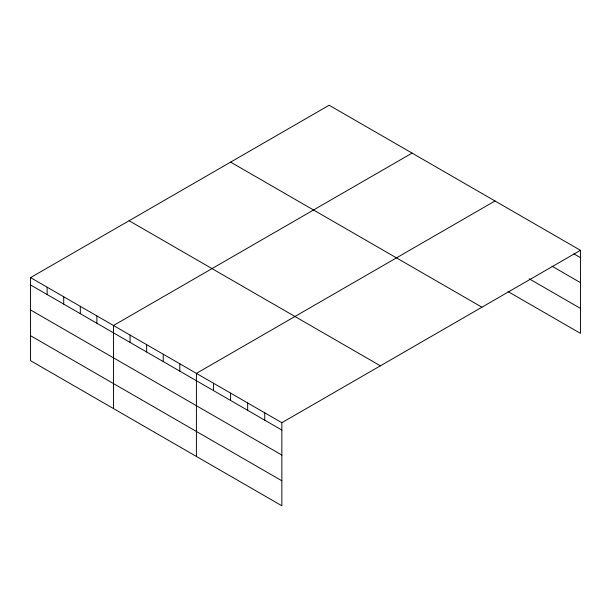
<?xml version="1.0" encoding="UTF-8"?>
<svg xmlns="http://www.w3.org/2000/svg" width="611" height="611" viewBox="0 0 611 611"><rect width="100%" height="100%" fill="white"/><g stroke="black" fill="none" stroke-linecap="round" stroke-linejoin="round"><path stroke-width="0.92" d="M580.45 250.311L329.153 105.229L30.55 277.623L30.55 360.689L281.847 505.771L281.847 422.705L580.45 250.311L580.45 333.377L508.031 291.562M412.081 153.101L113.478 325.503L113.478 408.568M495.009 200.981L196.406 373.382L196.406 456.448M573.943 253.893L580.45 257.651M551.97 266.197L580.45 282.641M529.187 278.792L580.45 308.387M230.614 162.114L481.911 307.203M129.089 220.731L380.386 365.821M30.55 277.623L281.847 422.705M30.55 284.963L281.847 430.045M30.55 309.953L281.847 455.035M30.55 335.699L281.847 480.781M264.762 412.845L264.762 420.185M247.669 402.977L247.669 410.317M230.584 393.11L230.584 400.449M213.491 383.242L213.491 390.582M179.817 363.805L179.817 371.144M163.236 354.227L163.236 361.567M146.648 344.65L146.648 351.989M130.067 335.08L130.067 342.412M96.889 315.925L96.889 323.265M80.308 306.348L80.308 313.687M63.72 296.778L63.72 304.11M47.139 287.201L47.139 294.54"/></g></svg>
